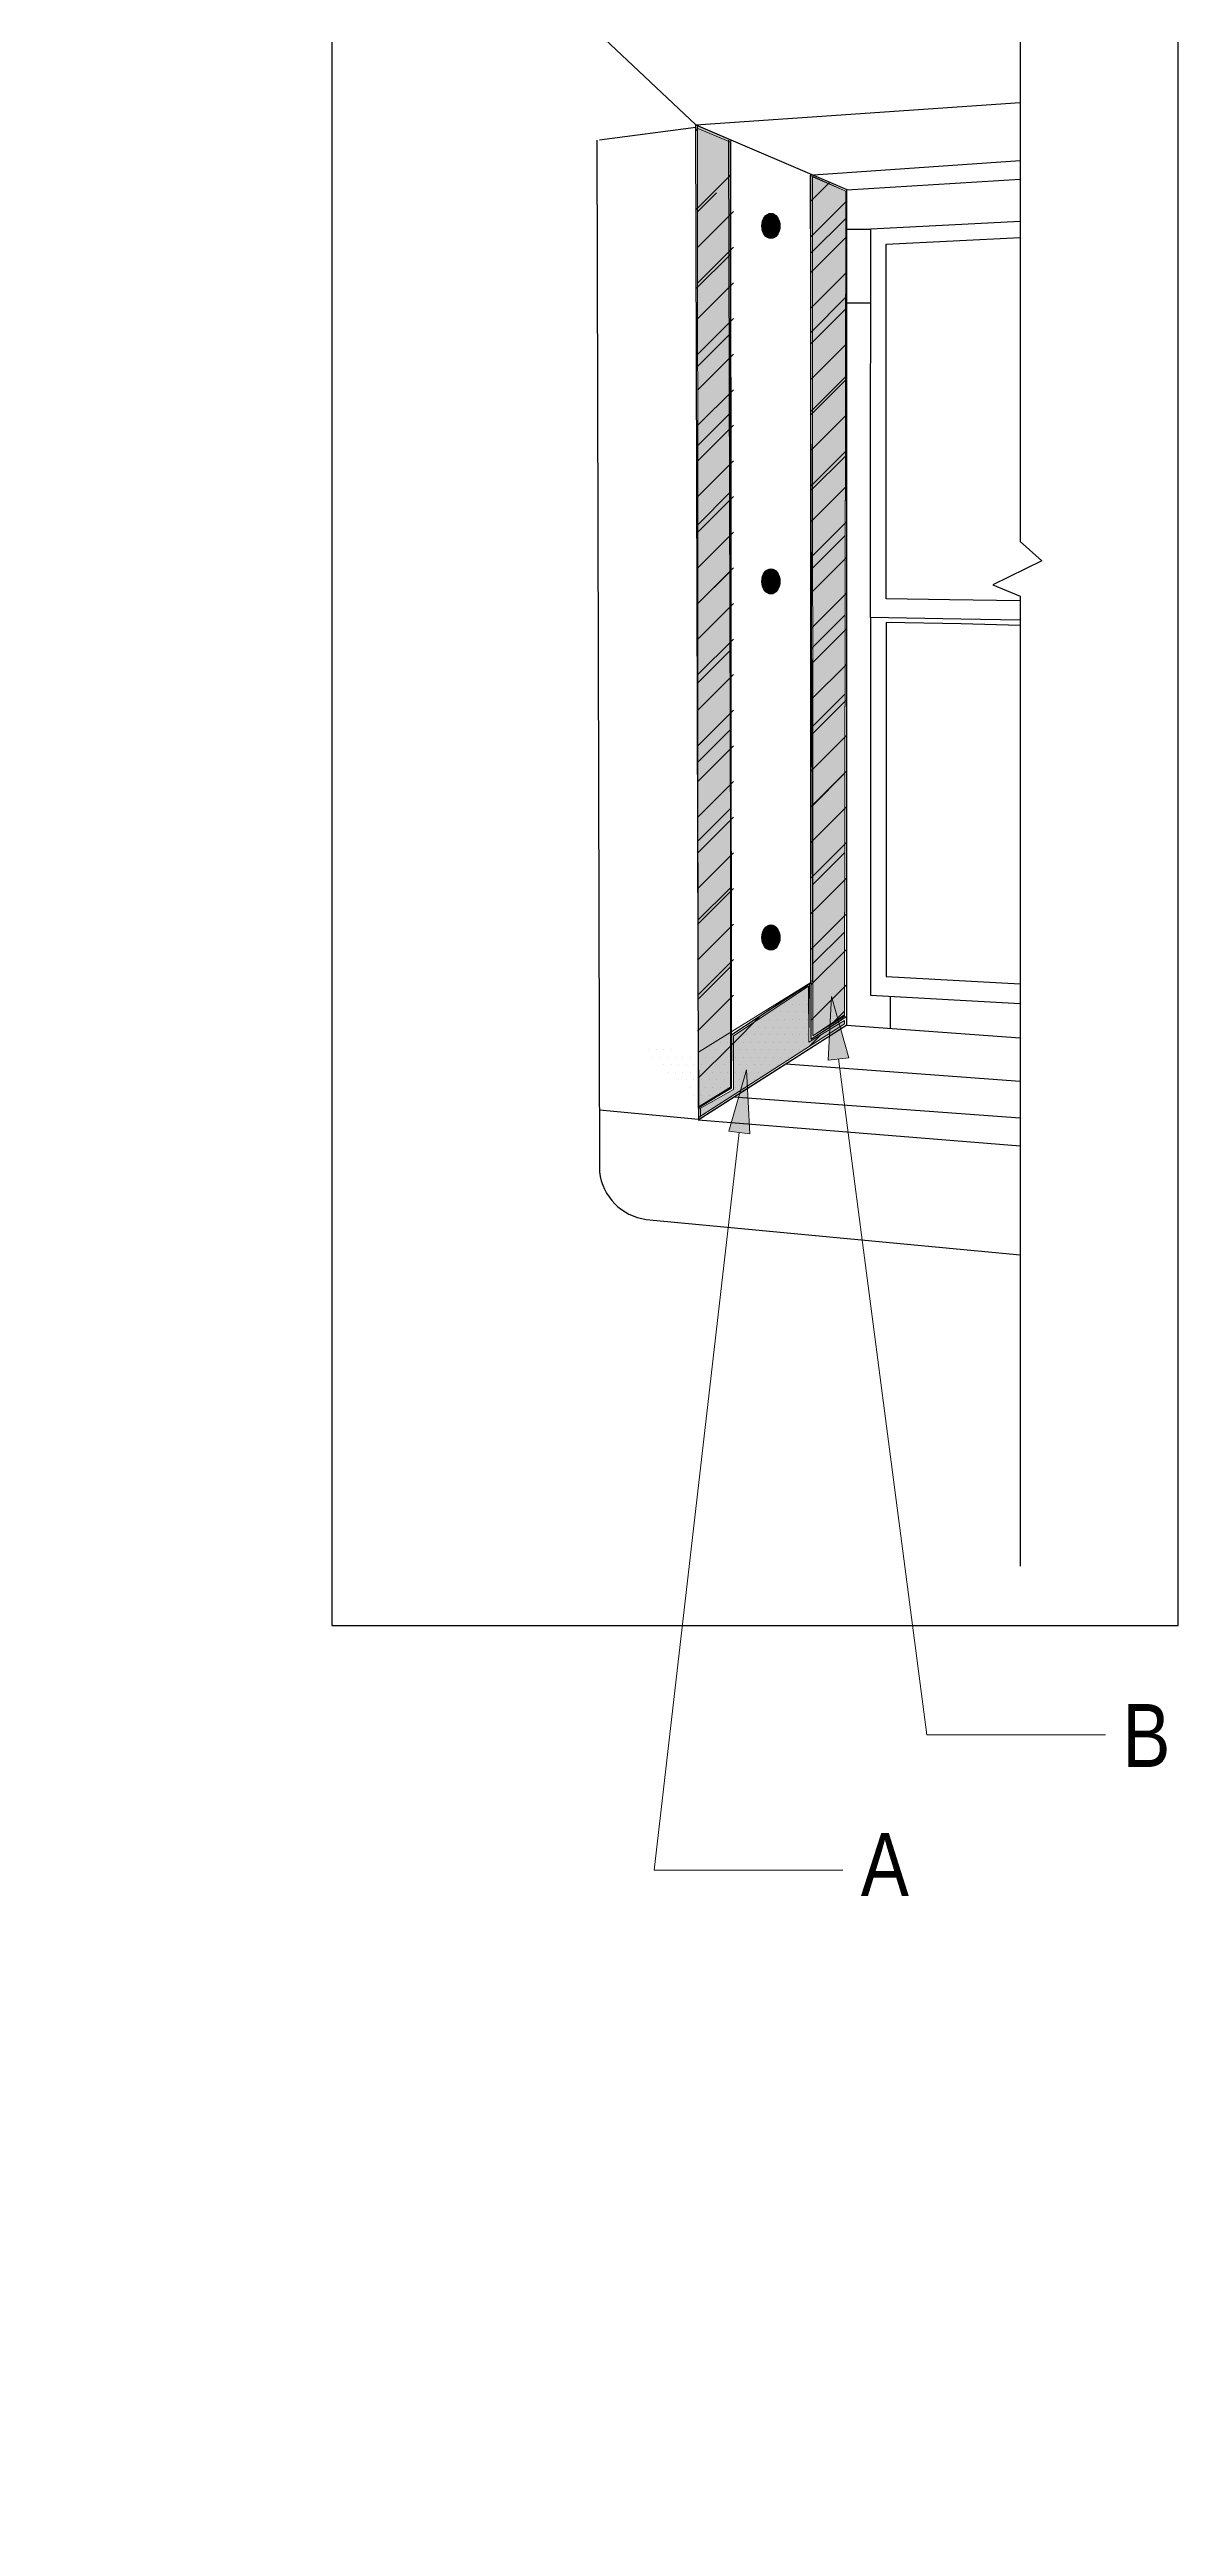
# Model space of a CAD drawing. Extents: x -1392 to 5791, y -3809 to 1722.
# Drawn here: x 596.6 to 797.2, y -1908 to -1465.5 of the extents above; entities that cross this region are included whole.
import ezdxf

# ---------------------------------------------------------------- set-up
doc = ezdxf.new("R2010")
doc.units = 0
doc.header["$MEASUREMENT"] = 0
for name, color, linetype, lineweight in [('.ATI-HATCH', 7, 'Continuous', 0), ('G-ANNO-TTLB', 7, 'Continuous', 0), ('TYVEK', 7, 'Continuous', 0)]:
    doc.layers.add(name, color=color, linetype=linetype, lineweight=lineweight)
pattern_1 = [(45, (0, 0), (-7.071067, 7.07107), [])]

# ---------------------------------------------------------------- blocks, each defined once
blk = doc.blocks.new('Block_91')
at = {"layer": '.ATI-HATCH'}
blk.add_open_spline([(732.6, -1632.15), (732.6, -1632.15), (732.6, -1642.27), (732.6, -1642.27), (732.6, -1642.27), (739.02, -1638.18), (739.02, -1638.18), (739.02, -1638.18), (739.02, -1639.74), (739.02, -1639.74), (739.02, -1639.74), (712.53, -1656.61), (712.53, -1656.61), (712.53, -1656.61), (712.52, -1644.63), (712.52, -1644.63), (712.52, -1644.63), (732.6, -1632.15), (732.6, -1632.15)], degree=3, knots=[0, 0, 0, 0, 1, 1, 1, 2, 2, 2, 3, 3, 3, 4, 4, 4, 5, 5, 5, 6, 6, 6, 6], dxfattribs=at)
at = {"layer": '.ATI-HATCH', "color": 8, "lineweight": 0, "true_color": 0x808080}
for points in [[(726.55, -1636.07), (726.55, -1636.07), (726.55, -1636.07), (726.55, -1636.07)], [(727.9, -1636.07), (727.9, -1636.07), (727.9, -1636.07), (727.9, -1636.07)], [(728.58, -1634.72), (728.58, -1634.72), (728.58, -1634.72), (728.58, -1634.72)], [(729.25, -1636.07), (729.25, -1636.07), (729.25, -1636.07), (729.25, -1636.07)], [(729.93, -1634.72), (729.93, -1634.72), (729.93, -1634.72), (729.93, -1634.72)], [(730.6, -1636.07), (730.6, -1636.07), (730.6, -1636.07), (730.6, -1636.07)], [(731.28, -1634.72), (731.28, -1634.72), (731.28, -1634.72), (731.28, -1634.72)], [(731.95, -1633.37), (731.95, -1633.37), (731.95, -1633.37), (731.95, -1633.37)], [(731.95, -1636.07), (731.95, -1636.07), (731.95, -1636.07), (731.95, -1636.07)], [(718.45, -1641.47), (718.45, -1641.47), (718.45, -1641.47), (718.45, -1641.47)], [(719.8, -1641.47), (719.8, -1641.47), (719.8, -1641.47), (719.8, -1641.47)], [(720.48, -1640.12), (720.48, -1640.12), (720.48, -1640.12), (720.48, -1640.12)], [(721.15, -1641.47), (721.15, -1641.47), (721.15, -1641.47), (721.15, -1641.47)], [(721.83, -1640.12), (721.83, -1640.12), (721.83, -1640.12), (721.83, -1640.12)], [(722.5, -1638.77), (722.5, -1638.77), (722.5, -1638.77), (722.5, -1638.77)], [(722.5, -1641.47), (722.5, -1641.47), (722.5, -1641.47), (722.5, -1641.47)], [(723.18, -1640.12), (723.18, -1640.12), (723.18, -1640.12), (723.18, -1640.12)], [(723.85, -1638.77), (723.85, -1638.77), (723.85, -1638.77), (723.85, -1638.77)], [(723.85, -1641.47), (723.85, -1641.47), (723.85, -1641.47), (723.85, -1641.47)], [(724.53, -1637.42), (724.53, -1637.42), (724.53, -1637.42), (724.53, -1637.42)], [(724.53, -1640.12), (724.53, -1640.12), (724.53, -1640.12), (724.53, -1640.12)], [(725.2, -1638.77), (725.2, -1638.77), (725.2, -1638.77), (725.2, -1638.77)], [(725.2, -1641.47), (725.2, -1641.47), (725.2, -1641.47), (725.2, -1641.47)], [(725.88, -1637.42), (725.88, -1637.42), (725.88, -1637.42), (725.88, -1637.42)], [(725.88, -1640.12), (725.88, -1640.12), (725.88, -1640.12), (725.88, -1640.12)], [(726.55, -1638.77), (726.55, -1638.77), (726.55, -1638.77), (726.55, -1638.77)], [(726.55, -1641.47), (726.55, -1641.47), (726.55, -1641.47), (726.55, -1641.47)], [(727.23, -1637.42), (727.23, -1637.42), (727.23, -1637.42), (727.23, -1637.42)], [(727.23, -1640.12), (727.23, -1640.12), (727.23, -1640.12), (727.23, -1640.12)], [(727.9, -1638.77), (727.9, -1638.77), (727.9, -1638.77), (727.9, -1638.77)], [(727.9, -1641.47), (727.9, -1641.47), (727.9, -1641.47), (727.9, -1641.47)], [(728.58, -1637.42), (728.58, -1637.42), (728.58, -1637.42), (728.58, -1637.42)], [(728.58, -1640.12), (728.58, -1640.12), (728.58, -1640.12), (728.58, -1640.12)], [(729.25, -1638.77), (729.25, -1638.77), (729.25, -1638.77), (729.25, -1638.77)], [(729.25, -1641.47), (729.25, -1641.47), (729.25, -1641.47), (729.25, -1641.47)], [(729.93, -1637.42), (729.93, -1637.42), (729.93, -1637.42), (729.93, -1637.42)], [(729.93, -1640.12), (729.93, -1640.12), (729.93, -1640.12), (729.93, -1640.12)], [(730.6, -1638.77), (730.6, -1638.77), (730.6, -1638.77), (730.6, -1638.77)], [(730.6, -1641.47), (730.6, -1641.47), (730.6, -1641.47), (730.6, -1641.47)], [(731.28, -1637.42), (731.28, -1637.42), (731.28, -1637.42), (731.28, -1637.42)], [(731.28, -1640.12), (731.28, -1640.12), (731.28, -1640.12), (731.28, -1640.12)], [(731.95, -1638.77), (731.95, -1638.77), (731.95, -1638.77), (731.95, -1638.77)], [(731.95, -1641.47), (731.95, -1641.47), (731.95, -1641.47), (731.95, -1641.47)], [(734.65, -1641.47), (734.65, -1641.47), (734.65, -1641.47), (734.65, -1641.47)], [(736, -1641.47), (736, -1641.47), (736, -1641.47), (736, -1641.47)], [(736.68, -1640.12), (736.68, -1640.12), (736.68, -1640.12), (736.68, -1640.12)], [(738.03, -1640.12), (738.03, -1640.12), (738.03, -1640.12), (738.03, -1640.12)], [(738.7, -1638.77), (738.7, -1638.77), (738.7, -1638.77), (738.7, -1638.77)], [(703.6, -1644.17), (703.6, -1644.17), (703.6, -1644.17), (703.6, -1644.17)], [(704.28, -1645.52), (704.28, -1645.52), (704.28, -1645.52), (704.28, -1645.52)], [(704.95, -1644.17), (704.95, -1644.17), (704.95, -1644.17), (704.95, -1644.17)], [(705.63, -1645.52), (705.63, -1645.52), (705.63, -1645.52), (705.63, -1645.52)], [(706.3, -1644.17), (706.3, -1644.17), (706.3, -1644.17), (706.3, -1644.17)], [(706.98, -1645.52), (706.98, -1645.52), (706.98, -1645.52), (706.98, -1645.52)], [(707.65, -1644.17), (707.65, -1644.17), (707.65, -1644.17), (707.65, -1644.17)], [(708.33, -1645.52), (708.33, -1645.52), (708.33, -1645.52), (708.33, -1645.52)], [(709.68, -1645.52), (709.68, -1645.52), (709.68, -1645.52), (709.68, -1645.52)], [(711.03, -1645.52), (711.03, -1645.52), (711.03, -1645.52), (711.03, -1645.52)], [(712.38, -1645.52), (712.38, -1645.52), (712.38, -1645.52), (712.38, -1645.52)], [(713.73, -1645.52), (713.73, -1645.52), (713.73, -1645.52), (713.73, -1645.52)], [(714.4, -1644.17), (714.4, -1644.17), (714.4, -1644.17), (714.4, -1644.17)], [(715.08, -1645.52), (715.08, -1645.52), (715.08, -1645.52), (715.08, -1645.52)], [(715.75, -1644.17), (715.75, -1644.17), (715.75, -1644.17), (715.75, -1644.17)], [(716.43, -1642.82), (716.43, -1642.82), (716.43, -1642.82), (716.43, -1642.82)], [(716.43, -1645.52), (716.43, -1645.52), (716.43, -1645.52), (716.43, -1645.52)], [(717.1, -1644.17), (717.1, -1644.17), (717.1, -1644.17), (717.1, -1644.17)], [(717.78, -1642.82), (717.78, -1642.82), (717.78, -1642.82), (717.78, -1642.82)], [(717.78, -1645.52), (717.78, -1645.52), (717.78, -1645.52), (717.78, -1645.52)], [(718.45, -1644.17), (718.45, -1644.17), (718.45, -1644.17), (718.45, -1644.17)], [(719.13, -1642.82), (719.13, -1642.82), (719.13, -1642.82), (719.13, -1642.82)], [(719.13, -1645.52), (719.13, -1645.52), (719.13, -1645.52), (719.13, -1645.52)], [(719.8, -1644.17), (719.8, -1644.17), (719.8, -1644.17), (719.8, -1644.17)], [(720.48, -1642.82), (720.48, -1642.82), (720.48, -1642.82), (720.48, -1642.82)], [(720.48, -1645.52), (720.48, -1645.52), (720.48, -1645.52), (720.48, -1645.52)], [(721.15, -1644.17), (721.15, -1644.17), (721.15, -1644.17), (721.15, -1644.17)], [(721.83, -1642.82), (721.83, -1642.82), (721.83, -1642.82), (721.83, -1642.82)], [(721.83, -1645.52), (721.83, -1645.52), (721.83, -1645.52), (721.83, -1645.52)], [(722.5, -1644.17), (722.5, -1644.17), (722.5, -1644.17), (722.5, -1644.17)], [(723.18, -1642.82), (723.18, -1642.82), (723.18, -1642.82), (723.18, -1642.82)], [(723.18, -1645.52), (723.18, -1645.52), (723.18, -1645.52), (723.18, -1645.52)], [(723.85, -1644.17), (723.85, -1644.17), (723.85, -1644.17), (723.85, -1644.17)], [(724.53, -1642.82), (724.53, -1642.82), (724.53, -1642.82), (724.53, -1642.82)], [(724.53, -1645.52), (724.53, -1645.52), (724.53, -1645.52), (724.53, -1645.52)], [(725.2, -1644.17), (725.2, -1644.17), (725.2, -1644.17), (725.2, -1644.17)], [(725.88, -1642.82), (725.88, -1642.82), (725.88, -1642.82), (725.88, -1642.82)], [(725.88, -1645.52), (725.88, -1645.52), (725.88, -1645.52), (725.88, -1645.52)], [(726.55, -1644.17), (726.55, -1644.17), (726.55, -1644.17), (726.55, -1644.17)], [(727.23, -1642.82), (727.23, -1642.82), (727.23, -1642.82), (727.23, -1642.82)], [(727.23, -1645.52), (727.23, -1645.52), (727.23, -1645.52), (727.23, -1645.52)], [(727.9, -1644.17), (727.9, -1644.17), (727.9, -1644.17), (727.9, -1644.17)], [(728.58, -1642.82), (728.58, -1642.82), (728.58, -1642.82), (728.58, -1642.82)], [(728.58, -1645.52), (728.58, -1645.52), (728.58, -1645.52), (728.58, -1645.52)], [(729.25, -1644.17), (729.25, -1644.17), (729.25, -1644.17), (729.25, -1644.17)], [(729.93, -1642.82), (729.93, -1642.82), (729.93, -1642.82), (729.93, -1642.82)], [(729.93, -1645.52), (729.93, -1645.52), (729.93, -1645.52), (729.93, -1645.52)], [(730.6, -1644.17), (730.6, -1644.17), (730.6, -1644.17), (730.6, -1644.17)], [(731.28, -1642.82), (731.28, -1642.82), (731.28, -1642.82), (731.28, -1642.82)], [(731.95, -1644.17), (731.95, -1644.17), (731.95, -1644.17), (731.95, -1644.17)], [(732.63, -1642.82), (732.63, -1642.82), (732.63, -1642.82), (732.63, -1642.82)], [(733.98, -1642.82), (733.98, -1642.82), (733.98, -1642.82), (733.98, -1642.82)], [(706.3, -1646.87), (706.3, -1646.87), (706.3, -1646.87), (706.3, -1646.87)], [(706.98, -1648.22), (706.98, -1648.22), (706.98, -1648.22), (706.98, -1648.22)], [(707.65, -1646.87), (707.65, -1646.87), (707.65, -1646.87), (707.65, -1646.87)], [(708.33, -1648.22), (708.33, -1648.22), (708.33, -1648.22), (708.33, -1648.22)], [(709, -1646.87), (709, -1646.87), (709, -1646.87), (709, -1646.87)], [(709, -1649.57), (709, -1649.57), (709, -1649.57), (709, -1649.57)], [(709.68, -1648.22), (709.68, -1648.22), (709.68, -1648.22), (709.68, -1648.22)], [(710.35, -1646.87), (710.35, -1646.87), (710.35, -1646.87), (710.35, -1646.87)], [(710.35, -1649.57), (710.35, -1649.57), (710.35, -1649.57), (710.35, -1649.57)], [(711.03, -1648.22), (711.03, -1648.22), (711.03, -1648.22), (711.03, -1648.22)], [(711.7, -1646.87), (711.7, -1646.87), (711.7, -1646.87), (711.7, -1646.87)], [(711.7, -1649.57), (711.7, -1649.57), (711.7, -1649.57), (711.7, -1649.57)], [(712.38, -1648.22), (712.38, -1648.22), (712.38, -1648.22), (712.38, -1648.22)], [(713.05, -1646.87), (713.05, -1646.87), (713.05, -1646.87), (713.05, -1646.87)], [(713.05, -1649.57), (713.05, -1649.57), (713.05, -1649.57), (713.05, -1649.57)], [(713.73, -1648.22), (713.73, -1648.22), (713.73, -1648.22), (713.73, -1648.22)], [(714.4, -1646.87), (714.4, -1646.87), (714.4, -1646.87), (714.4, -1646.87)], [(714.4, -1649.57), (714.4, -1649.57), (714.4, -1649.57), (714.4, -1649.57)], [(715.08, -1648.22), (715.08, -1648.22), (715.08, -1648.22), (715.08, -1648.22)], [(715.75, -1646.87), (715.75, -1646.87), (715.75, -1646.87), (715.75, -1646.87)], [(715.75, -1649.57), (715.75, -1649.57), (715.75, -1649.57), (715.75, -1649.57)], [(716.43, -1648.22), (716.43, -1648.22), (716.43, -1648.22), (716.43, -1648.22)], [(717.1, -1646.87), (717.1, -1646.87), (717.1, -1646.87), (717.1, -1646.87)], [(717.1, -1649.57), (717.1, -1649.57), (717.1, -1649.57), (717.1, -1649.57)], [(717.78, -1648.22), (717.78, -1648.22), (717.78, -1648.22), (717.78, -1648.22)], [(718.45, -1646.87), (718.45, -1646.87), (718.45, -1646.87), (718.45, -1646.87)], [(718.45, -1649.57), (718.45, -1649.57), (718.45, -1649.57), (718.45, -1649.57)], [(719.13, -1648.22), (719.13, -1648.22), (719.13, -1648.22), (719.13, -1648.22)], [(719.8, -1646.87), (719.8, -1646.87), (719.8, -1646.87), (719.8, -1646.87)], [(719.8, -1649.57), (719.8, -1649.57), (719.8, -1649.57), (719.8, -1649.57)], [(720.48, -1648.22), (720.48, -1648.22), (720.48, -1648.22), (720.48, -1648.22)], [(721.15, -1646.87), (721.15, -1646.87), (721.15, -1646.87), (721.15, -1646.87)], [(721.15, -1649.57), (721.15, -1649.57), (721.15, -1649.57), (721.15, -1649.57)], [(721.83, -1648.22), (721.83, -1648.22), (721.83, -1648.22), (721.83, -1648.22)], [(722.5, -1646.87), (722.5, -1646.87), (722.5, -1646.87), (722.5, -1646.87)], [(722.5, -1649.57), (722.5, -1649.57), (722.5, -1649.57), (722.5, -1649.57)], [(723.18, -1648.22), (723.18, -1648.22), (723.18, -1648.22), (723.18, -1648.22)], [(723.85, -1646.87), (723.85, -1646.87), (723.85, -1646.87), (723.85, -1646.87)], [(724.53, -1648.22), (724.53, -1648.22), (724.53, -1648.22), (724.53, -1648.22)], [(725.2, -1646.87), (725.2, -1646.87), (725.2, -1646.87), (725.2, -1646.87)], [(726.55, -1646.87), (726.55, -1646.87), (726.55, -1646.87), (726.55, -1646.87)], [(711.03, -1650.92), (711.03, -1650.92), (711.03, -1650.92), (711.03, -1650.92)], [(711.7, -1652.27), (711.7, -1652.27), (711.7, -1652.27), (711.7, -1652.27)], [(712.38, -1650.92), (712.38, -1650.92), (712.38, -1650.92), (712.38, -1650.92)], [(713.05, -1652.27), (713.05, -1652.27), (713.05, -1652.27), (713.05, -1652.27)], [(713.73, -1650.92), (713.73, -1650.92), (713.73, -1650.92), (713.73, -1650.92)], [(713.73, -1653.62), (713.73, -1653.62), (713.73, -1653.62), (713.73, -1653.62)], [(714.4, -1652.27), (714.4, -1652.27), (714.4, -1652.27), (714.4, -1652.27)], [(715.08, -1650.92), (715.08, -1650.92), (715.08, -1650.92), (715.08, -1650.92)], [(715.08, -1653.62), (715.08, -1653.62), (715.08, -1653.62), (715.08, -1653.62)], [(715.75, -1652.27), (715.75, -1652.27), (715.75, -1652.27), (715.75, -1652.27)], [(716.43, -1650.92), (716.43, -1650.92), (716.43, -1650.92), (716.43, -1650.92)], [(716.43, -1653.62), (716.43, -1653.62), (716.43, -1653.62), (716.43, -1653.62)], [(717.1, -1652.27), (717.1, -1652.27), (717.1, -1652.27), (717.1, -1652.27)], [(717.78, -1650.92), (717.78, -1650.92), (717.78, -1650.92), (717.78, -1650.92)], [(718.45, -1652.27), (718.45, -1652.27), (718.45, -1652.27), (718.45, -1652.27)], [(719.13, -1650.92), (719.13, -1650.92), (719.13, -1650.92), (719.13, -1650.92)], [(720.48, -1650.92), (720.48, -1650.92), (720.48, -1650.92), (720.48, -1650.92)], [(713.05, -1654.97), (713.05, -1654.97), (713.05, -1654.97), (713.05, -1654.97)], [(714.4, -1654.97), (714.4, -1654.97), (714.4, -1654.97), (714.4, -1654.97)]]:
    blk.add_open_spline(points, degree=3, dxfattribs=at)
blk = doc.blocks.new('Block_92')
at = {"layer": '.ATI-HATCH'}
blk.add_lwpolyline([(739.02, -1638.18), (732.6, -1642.27), (732.6, -1635.28), (732.6, -1487.77), (739.02, -1490.52), (739.02, -1533.59)], close=True, dxfattribs=at)
at = {"layer": '.ATI-HATCH', "color": 8, "lineweight": 0, "true_color": 0x808080}
for points in [[(732.6, -1492.6), (732.6, -1492.6), (735.98, -1489.22), (735.98, -1489.22)], [(732.6, -1498.96), (732.6, -1498.96), (739.02, -1492.54), (739.02, -1492.54)], [(732.6, -1505.33), (732.6, -1505.33), (739.02, -1498.9), (739.02, -1498.9)], [(732.6, -1511.69), (732.6, -1511.69), (739.02, -1505.26), (739.02, -1505.26)], [(732.6, -1518.05), (732.6, -1518.05), (739.02, -1511.63), (739.02, -1511.63)], [(732.6, -1524.42), (732.6, -1524.42), (739.02, -1517.99), (739.02, -1517.99)], [(732.6, -1530.78), (732.6, -1530.78), (739.02, -1524.35), (739.02, -1524.35)], [(732.6, -1537.15), (732.6, -1537.15), (739.02, -1530.72), (739.02, -1530.72)], [(732.6, -1543.51), (732.6, -1543.51), (739.02, -1537.08), (739.02, -1537.08)], [(732.6, -1549.87), (732.6, -1549.87), (739.02, -1543.45), (739.02, -1543.45)], [(732.6, -1556.24), (732.6, -1556.24), (739.02, -1549.81), (739.02, -1549.81)], [(732.6, -1562.6), (732.6, -1562.6), (739.02, -1556.17), (739.02, -1556.17)], [(732.6, -1568.97), (732.6, -1568.97), (739.02, -1562.54), (739.02, -1562.54)], [(732.6, -1575.33), (732.6, -1575.33), (739.02, -1568.9), (739.02, -1568.9)], [(732.6, -1581.69), (732.6, -1581.69), (739.02, -1575.27), (739.02, -1575.27)], [(732.6, -1588.06), (732.6, -1588.06), (739.02, -1581.63), (739.02, -1581.63)], [(732.6, -1594.42), (732.6, -1594.42), (739.02, -1587.99), (739.02, -1587.99)], [(732.6, -1600.79), (732.6, -1600.79), (739.02, -1594.36), (739.02, -1594.36)], [(732.6, -1607.15), (732.6, -1607.15), (739.02, -1600.72), (739.02, -1600.72)], [(732.6, -1613.51), (732.6, -1613.51), (739.02, -1607.09), (739.02, -1607.09)], [(732.6, -1619.88), (732.6, -1619.88), (739.02, -1613.45), (739.02, -1613.45)], [(732.6, -1626.24), (732.6, -1626.24), (739.02, -1619.81), (739.02, -1619.81)], [(732.6, -1632.61), (732.6, -1632.61), (739.02, -1626.18), (739.02, -1626.18)], [(732.6, -1638.97), (732.6, -1638.97), (739.02, -1632.54), (739.02, -1632.54)]]:
    blk.add_open_spline(points, degree=3, dxfattribs=at)
blk = doc.blocks.new('Block_362')
at = {"layer": 'TYVEK', "color": 18, "lineweight": 70, "true_color": 0x000000}
for points in [[(724.87, -1580.75)], [(724, -1585.96)]]:
    blk.add_lwpolyline(points, dxfattribs=at)
blk = doc.blocks.new('Block_363')
at = {"layer": 'TYVEK', "true_color": 0x000000, "transparency": 33554687}
h = blk.add_hatch(color=18, dxfattribs=at)
h.dxf.hatch_style = 2
h.paths.add_polyline_path([(717.93, -1658.74), (721.08, -1647.78), (721.66, -1659.17)])
at = {"layer": 'TYVEK', "color": 18, "lineweight": 0, "true_color": 0x000000}
for p, q in [((719.8, -1658.95), (704.61, -1790.75)), ((704.61, -1790.75), (738.28, -1790.75))]:
    blk.add_line(p, q, dxfattribs=at)
at = {"layer": 'TYVEK'}
blk.add_lwpolyline([(717.93, -1658.74), (721.08, -1647.78), (721.66, -1659.17), (721.66, -1659.17)], close=True, dxfattribs=at)
at = {"layer": 'TYVEK', "insert": (737.92, -1795.37), "char_height": 0.2, "attachment_point": 7}
blk.add_mtext('\\C18;\\c0;\\FArial Narrow|b0|i0|c1;\\H11.249999;\\W1.000000; A', dxfattribs=at)
blk = doc.blocks.new('Block_666')
at = {"layer": 'TYVEK', "true_color": 0x000000, "transparency": 33554687}
h = blk.add_hatch(color=18, dxfattribs=at)
h.dxf.hatch_style = 2
h.paths.add_polyline_path([(735.65, -1646.04), (736.26, -1634.65), (739.37, -1645.62)])
at = {"layer": 'TYVEK', "color": 18, "lineweight": 0, "true_color": 0x000000}
for p, q in [((737.51, -1645.83), (753.32, -1766.58)), ((753.32, -1766.58), (785.19, -1766.58))]:
    blk.add_line(p, q, dxfattribs=at)
at = {"layer": 'TYVEK'}
blk.add_lwpolyline([(735.65, -1646.04), (736.26, -1634.65), (739.37, -1645.62), (739.37, -1645.62)], close=True, dxfattribs=at)
at = {"layer": 'TYVEK', "insert": (784.63, -1772.31), "char_height": 0.2, "attachment_point": 7}
blk.add_mtext('\\C18;\\c0;\\FArial Narrow|b0|i0|c1;\\H11.249999;\\W1.000000; B', dxfattribs=at)

msp = doc.modelspace()

# ---------------------------------------------------------------- hatches: boundary and pattern name
at = {"layer": 'G-ANNO-TTLB', "true_color": 0xff00ff, "transparency": 33554687}
h = msp.add_hatch(color=6, dxfattribs=at)
edge = h.paths.add_edge_path()
edge.add_spline(control_points=[(1773.02, -3692.6), (1773.02, -3692.6), (-1156.5, -3692.6), (-1156.5, -3692.6), (-1156.5, -3692.6), (-1156.5, -1235.6), (-1156.5, -1235.6), (-1156.5, -1235.6), (1773.02, -1235.6), (1773.02, -1235.6), (1773.02, -1235.6), (1773.02, -3692.6), (1773.02, -3692.6)], knot_values=[0, 0, 0, 0, 1, 1, 1, 2, 2, 2, 3, 3, 3, 4, 4, 4, 4], degree=3, periodic=0)
edge = h.paths.add_edge_path()
edge.add_spline(control_points=[(-1147.5, -1244.6), (-1147.5, -1244.6), (-1147.5, -3683.6), (-1147.5, -3683.6), (-1147.5, -3683.6), (1764.02, -3683.6), (1764.02, -3683.6), (1764.02, -3683.6), (1764.02, -1244.6), (1764.02, -1244.6), (1764.02, -1244.6), (-1147.5, -1244.6), (-1147.5, -1244.6)], knot_values=[0, 0, 0, 0, 1, 1, 1, 2, 2, 2, 3, 3, 3, 4, 4, 4, 4], degree=3, periodic=0)
edge.add_line((-1147.5, -1244.6), (-1147.5, -1244.6))
at = {"layer": 'TYVEK', "true_color": 0x000000, "transparency": 33554687}
h = msp.add_hatch(dxfattribs=at)
h.set_pattern_fill('_U', color=18, scale=10, angle=45, style=2, pattern_type=0)
h.set_pattern_definition(pattern_1)
h.paths.add_polyline_path([(718.21, -1650.85), (712.53, -1654.39), (711.95, -1479.45), (718.21, -1482.05)])
at = {"layer": 'TYVEK', "true_color": 0xe6e7e8, "transparency": 33554559}
h = msp.add_hatch(color=254, dxfattribs=at)
h.dxf.hatch_style = 2
h.paths.add_polyline_path([(718.39, -1650.99), (712.47, -1654.63), (712.33, -1479.07), (718.27, -1481.64)])
at = {"layer": 'TYVEK', "true_color": 0x000000, "transparency": 33554687}
h = msp.add_hatch(dxfattribs=at)
h.set_pattern_fill('_U', color=18, scale=10, angle=45, style=2, pattern_type=0)
h.set_pattern_definition(pattern_1)
h.paths.add_polyline_path([(738.61, -1638.18), (732.93, -1641.72), (732.48, -1487.96), (738.81, -1490.82)])
at = {"layer": 'TYVEK', "true_color": 0xe6e7e8, "transparency": 33554559}
h = msp.add_hatch(color=254, dxfattribs=at)
h.dxf.hatch_style = 2
h.paths.add_polyline_path([(738.61, -1637.94), (732.93, -1641.72), (732.88, -1488.25), (738.81, -1490.82)])
at = {"layer": 'TYVEK', "true_color": 0x003b71, "transparency": 33554687}
h = msp.add_hatch(color=156, dxfattribs=at)
h.dxf.hatch_style = 2
edge = h.paths.add_edge_path()
edge.add_ellipse((725.44, -1497.02), major_axis=(0, 2.25), ratio=0.714367, start_angle=0, end_angle=360)
h = msp.add_hatch(color=156, dxfattribs=at)
h.dxf.hatch_style = 2
edge = h.paths.add_edge_path()
edge.add_ellipse((725.44, -1560.5), major_axis=(0, 2.25), ratio=0.714367, start_angle=0, end_angle=360)
h = msp.add_hatch(color=156, dxfattribs=at)
h.dxf.hatch_style = 2
edge = h.paths.add_edge_path()
edge.add_ellipse((725.44, -1624.14), major_axis=(0, 2.25), ratio=0.714367, start_angle=0, end_angle=360)
at = {"layer": 'TYVEK', "true_color": 0x000000, "transparency": 33554687}
h = msp.add_hatch(dxfattribs=at)
h.set_pattern_fill('_U', color=18, scale=10, angle=45, style=2, pattern_type=0)
h.set_pattern_definition(pattern_1)
h.paths.add_polyline_path([(712.62, -1654.39), (718.39, -1650.99), (718.45, -1641.47), (732.34, -1632.48), (732.23, -1642.83), (738.61, -1638.93), (738.61, -1639.53), (712.52, -1656.27)])
at = {"layer": 'TYVEK', "true_color": 0xe6e7e8, "transparency": 33554559}
h = msp.add_hatch(color=254, dxfattribs=at)
h.dxf.hatch_style = 2
h.paths.add_polyline_path([(738.61, -1639.53), (712.87, -1656.04), (712.87, -1654.63), (718.75, -1651.29), (718.76, -1641.72), (732.17, -1632.79), (732.23, -1642.83), (738.61, -1638.93)])

# ---------------------------------------------------------------- linework, layer by layer
at = {"layer": '.ATI-HATCH', "color": 8, "lineweight": 0, "true_color": 0x808080}
for points in [[(712.34, -1494.5), (712.34, -1494.5), (715.72, -1491.12), (715.72, -1491.12)], [(712.34, -1500.87), (712.34, -1500.87), (718.76, -1494.44), (718.76, -1494.44)], [(712.34, -1507.23), (712.34, -1507.23), (718.76, -1500.8), (718.76, -1500.8)], [(712.34, -1513.6), (712.34, -1513.6), (718.76, -1507.17), (718.76, -1507.17)], [(712.34, -1519.96), (712.34, -1519.96), (718.76, -1513.53), (718.76, -1513.53)], [(712.34, -1526.32), (712.34, -1526.32), (718.76, -1519.9), (718.76, -1519.9)], [(712.34, -1532.69), (712.34, -1532.69), (718.76, -1526.26), (718.76, -1526.26)], [(712.34, -1539.05), (712.34, -1539.05), (718.76, -1532.62), (718.76, -1532.62)], [(712.34, -1545.42), (712.34, -1545.42), (718.76, -1538.99), (718.76, -1538.99)], [(712.34, -1551.78), (712.34, -1551.78), (718.76, -1545.35), (718.76, -1545.35)], [(712.34, -1558.14), (712.34, -1558.14), (718.76, -1551.72), (718.76, -1551.72)], [(712.34, -1564.51), (712.34, -1564.51), (718.76, -1558.08), (718.76, -1558.08)], [(712.34, -1570.87), (712.34, -1570.87), (718.76, -1564.44), (718.76, -1564.44)], [(712.34, -1577.23), (712.34, -1577.23), (718.76, -1570.81), (718.76, -1570.81)], [(712.34, -1583.6), (712.34, -1583.6), (718.76, -1577.17), (718.76, -1577.17)], [(712.34, -1589.96), (712.34, -1589.96), (718.76, -1583.54), (718.76, -1583.54)], [(712.34, -1596.33), (712.34, -1596.33), (718.76, -1589.9), (718.76, -1589.9)], [(712.34, -1602.69), (712.34, -1602.69), (718.76, -1596.26), (718.76, -1596.26)], [(712.34, -1609.05), (712.34, -1609.05), (718.76, -1602.63), (718.76, -1602.63)], [(712.34, -1615.42), (712.34, -1615.42), (718.76, -1608.99), (718.76, -1608.99)], [(712.34, -1621.78), (712.34, -1621.78), (718.76, -1615.36), (718.76, -1615.36)], [(712.34, -1628.15), (712.34, -1628.15), (718.76, -1621.72), (718.76, -1621.72)], [(712.34, -1634.51), (712.34, -1634.51), (718.76, -1628.08), (718.76, -1628.08)], [(712.34, -1640.87), (712.34, -1640.87), (718.76, -1634.45), (718.76, -1634.45)]]:
    msp.add_open_spline(points, degree=3, dxfattribs=at)
at = {"layer": 'G-ANNO-TTLB'}
for points in [[(1773.02, -3692.6), (1773.02, -3692.6), (-1156.5, -3692.6), (-1156.5, -3692.6), (-1156.5, -3692.6), (-1156.5, -1235.6), (-1156.5, -1235.6), (-1156.5, -1235.6), (1773.02, -1235.6), (1773.02, -1235.6), (1773.02, -1235.6), (1773.02, -3692.6), (1773.02, -3692.6)], [(-1147.5, -1244.6), (-1147.5, -1244.6), (-1147.5, -3683.6), (-1147.5, -3683.6), (-1147.5, -3683.6), (1764.02, -3683.6), (1764.02, -3683.6), (1764.02, -3683.6), (1764.02, -1244.6), (1764.02, -1244.6), (1764.02, -1244.6), (-1147.5, -1244.6), (-1147.5, -1244.6)]]:
    msp.add_open_spline(points, degree=3, knots=[0, 0, 0, 0, 1, 1, 1, 2, 2, 2, 3, 3, 3, 4, 4, 4, 4], dxfattribs=at)
at = {"layer": 'TYVEK', "color": 1, "lineweight": 25, "true_color": 0xff0000}
for p, q in [((770, -1389.9), (770, -1553.37)), ((712.01, -1478.96), (695.7, -1463.56)), ((712.53, -1647.77), (712.01, -1478.96)), ((739.02, -1533.59), (739.02, -1490.52)), ((739.02, -1639.74), (739.02, -1533.59)), ((773.87, -1556.83), (765.11, -1561.11)), ((770, -1553.37), (773.87, -1556.83)), ((765.11, -1561.11), (770, -1563.15)), ((770, -1563.15), (770, -1736.43)), ((732.6, -1631.76), (732.6, -1642.27)), ((712.43, -1656.67), (739.02, -1639.74)), ((732.6, -1642.27), (739.02, -1638.18)), ((712.53, -1647.77), (712.53, -1656.67))]:
    msp.add_line(p, q, dxfattribs=at)
at = {"layer": 'TYVEK', "color": 2, "lineweight": 25, "true_color": 0xffff00}
msp.add_line((712.01, -1478.96), (770, -1474.98), dxfattribs=at)
at = {"layer": 'TYVEK', "color": 4, "lineweight": 25, "true_color": 0x00ffff}
for p, q in [((694.34, -1481.7), (694.81, -1666)), ((712.01, -1479.43), (694.81, -1481.7)), ((770, -1485.4), (733.03, -1487.96)), ((770, -1488.73), (739.02, -1490.59)), ((743.21, -1497.62), (739.02, -1497.62)), ((743.28, -1510.83), (739.02, -1510.83)), ((746.75, -1634.64), (746.75, -1640.35)), ((738.97, -1639.77), (770, -1642.06)), ((728.09, -1646.7), (770, -1649.78)), ((718.75, -1652.6), (770, -1656.37)), ((712.53, -1656.61), (694.81, -1654.97)), ((712.43, -1656.67), (770, -1661.35)), ((703.19, -1674.49), (770, -1680.79))]:
    msp.add_line(p, q, dxfattribs=at)
at = {"layer": 'TYVEK', "color": 3, "lineweight": 25, "true_color": 0x00ff00}
for p, q in [((743.25, -1566.93), (743.26, -1545.65)), ((770, -1563.99), (757.37, -1563.79)), ((759.41, -1568.12), (746.05, -1567.83)), ((746.05, -1567.83), (746.05, -1631.1)), ((770, -1567.43), (759.37, -1567.23)), ((770, -1568.36), (759.41, -1568.12)), ((746.05, -1631.1), (770, -1632.41)), ((743.25, -1634.45), (770, -1635.91))]:
    msp.add_line(p, q, dxfattribs=at)
at = {"layer": 'TYVEK', "color": 18, "lineweight": 25, "true_color": 0x000000}
msp.add_lwpolyline([(798.22, -1380.54), (647.03, -1380.54), (647.03, -1747.03), (798.22, -1747.03)], close=True, dxfattribs=at)
at = {"layer": 'TYVEK'}
for points in [[(718.21, -1650.85), (712.53, -1654.39), (711.95, -1479.45), (718.21, -1482.05)], [(718.39, -1650.99), (712.47, -1654.63), (712.33, -1479.07), (718.27, -1481.64)], [(738.61, -1638.18), (732.93, -1641.72), (732.48, -1487.96), (738.81, -1490.82)], [(738.61, -1637.94), (732.93, -1641.72), (732.88, -1488.25), (738.81, -1490.82)], [(712.62, -1654.39), (718.39, -1650.99), (718.45, -1641.47), (732.34, -1632.48), (732.23, -1642.83), (738.61, -1638.93), (738.61, -1639.53), (712.52, -1656.27)], [(738.61, -1639.53), (712.87, -1656.04), (712.87, -1654.63), (718.75, -1651.29), (718.76, -1641.72), (732.17, -1632.79), (732.23, -1642.83), (738.61, -1638.93)]]:
    msp.add_lwpolyline(points, close=True, dxfattribs=at)
at = {"layer": 'TYVEK', "color": 1, "lineweight": 25, "true_color": 0xff0000}
for points in [[(712.25, -1479.06), (712.01, -1478.96), (739.02, -1490.52)], [(712.62, -1654.39), (718.39, -1650.99), (717.93, -1481.7)], [(718.45, -1641.47), (732.6, -1632.15), (732.6, -1487.77)]]:
    msp.add_lwpolyline(points, dxfattribs=at)
at = {"layer": 'TYVEK', "color": 3, "lineweight": 25, "true_color": 0x00ff00}
for points in [[(743.26, -1545.65), (743.28, -1497.54), (770, -1496.15)], [(746.05, -1558.15), (746.05, -1500.29), (770, -1499.05)], [(757.37, -1563.79), (746.05, -1563.6), (746.05, -1558.15)], [(759.37, -1567.23), (743.25, -1566.93), (743.25, -1634.45)]]:
    msp.add_lwpolyline(points, dxfattribs=at)
at = {"layer": 'TYVEK', "color": 18, "lineweight": 25, "true_color": 0x000000}
for centre, major_axis, ratio in [((725.44, -1497.02), (0, 2.25), 0.714367), ((725.8, -1497.07), (0, 0.772), 0.661047), ((725.44, -1560.5), (0, 2.25), 0.714367), ((725.8, -1560.54), (0, 0.772), 0.661047), ((725.44, -1624.14), (0, 2.25), 0.714367), ((725.8, -1624.18), (0, 0.772), 0.661047)]:
    msp.add_ellipse(centre, major_axis=major_axis, ratio=ratio, dxfattribs=at)
at = {"layer": 'TYVEK', "color": 4, "lineweight": 25, "true_color": 0x00ffff}
msp.add_open_spline([(694.81, -1666), (695.33, -1670.41), (698.78, -1673.91), (703.19, -1674.49)], degree=3, dxfattribs=at)

# ---------------------------------------------------------------- block references
at = {"layer": '.ATI-HATCH'}
for name in ['Block_92', 'Block_91']:
    msp.add_blockref(name, (0, 0), dxfattribs=at)
at = {"layer": 'TYVEK'}
for name in ['Block_362', 'Block_666', 'Block_363']:
    msp.add_blockref(name, (0, 0), dxfattribs=at)

doc.saveas('drawing.dxf')
